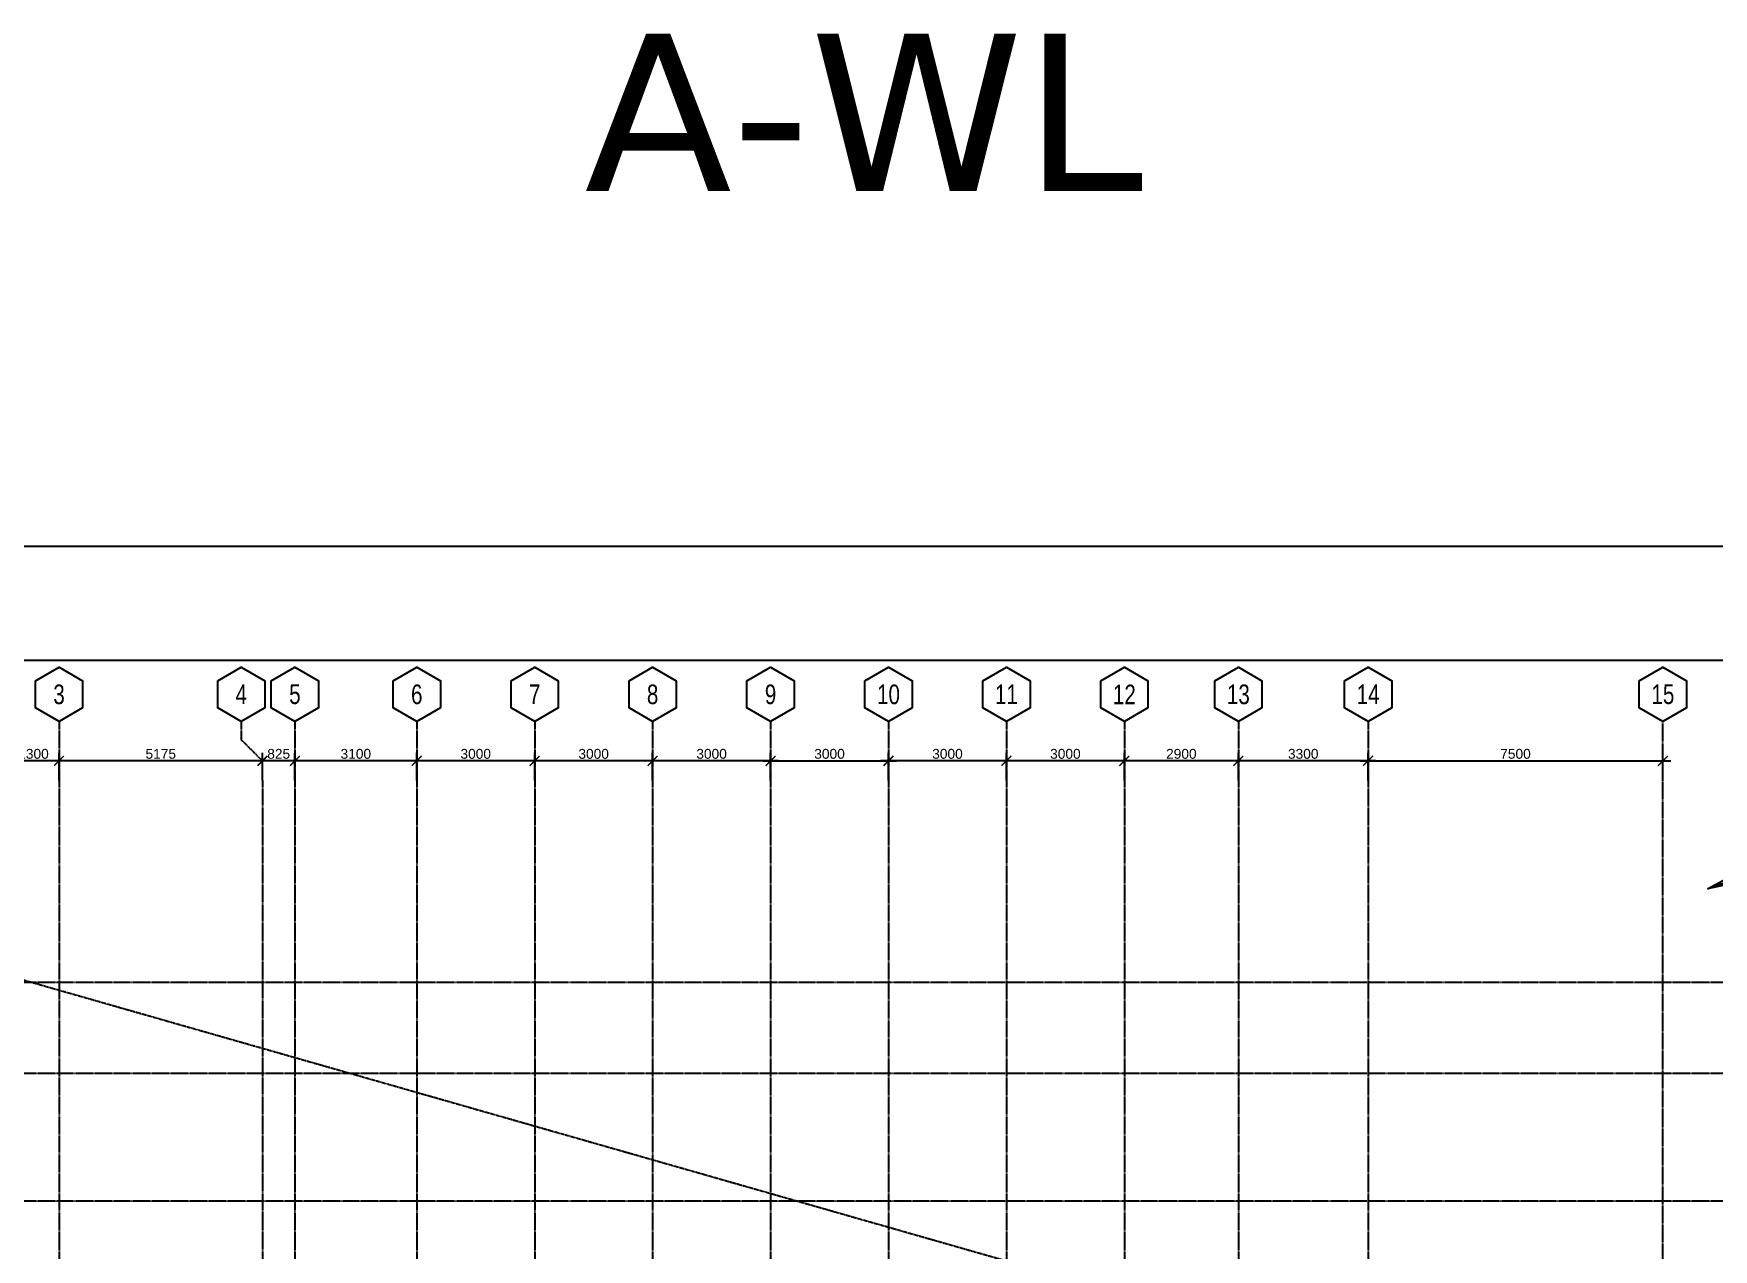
# Model space of a CAD drawing. Header units: inches. Extents: x -189245 to 740841, y -215444 to 469401.
# Drawn here: x -142683 to -99952, y 14985 to 45905 of the extents above; entities that cross this region are included whole.
import ezdxf
from ezdxf.enums import TextEntityAlignment as Align

# ---------------------------------------------------------------- set-up
doc = ezdxf.new("R2010")
doc.units = ezdxf.units.IN
doc.header["$LTSCALE"] = 10
doc.header["$MEASUREMENT"] = 0
doc.linetypes.add('GRID NORMAL$0$GRID BASEMENT$0$GRID GROUND$0$GRID$0$$0$PHANTOM', pattern=[2.5, 1.25, -0.25, 0.25, -0.25, 0.25, -0.25])
doc.linetypes.add('LEOJ', pattern=[0.3, 0.2, -0.1])
for name, color, linetype in [('3', 252, 'Continuous'), ('A-COLUMN', 6, 'Continuous'), ('a-dim', 8, 'Continuous'), ('A-GRID', 8, 'Continuous'), ('A-TTL', 1, 'Continuous'), ('TSG- Beam @ 1', 4, 'LEOJ')]:
    doc.layers.add(name, color=color, linetype=linetype)
doc.layers.add('DEFPOINT', color=7, linetype='Continuous', plot=False)
doc.styles.add('GRID NORMAL$0$GRID BASEMENT$0$GRID GROUND$0$GRID$0$Standard', font='ARIAL.TTF')
doc.styles.add('loudet_font200', font='romans.shx')
doc.dimstyles.new('GRID NORMAL$0$GRID BASEMENT$0$GRID GROUND$0$GRID$0$Standard', dxfattribs={"dimtxt": 250, "dimasz": 0.18, "dimexe": 0.18, "dimexo": 0.0625, "dimgap": 50, "dimtad": 1, "dimdec": 0, "dimzin": 0, "dimdsep": 46, "dimtxsty": 'GRID NORMAL$0$GRID BASEMENT$0$GRID GROUND$0$GRID$0$Standard', "dimcen": 0.09, "dimadec": 0, "dimazin": 0, "dimtfac": 1, "dimtdec": 0, "dimtofl": 0, "dimtmove": 0, "dimatfit": 3, "dimfxl": 1, "dimtolj": 1, "dimtzin": 0, "dimarcsym": 0})

# ---------------------------------------------------------------- blocks, each defined once
blk = doc.blocks.new('GRID NORMAL$0$GRID BASEMENT$0$GRID GROUND$0$GRID$0$$0$GRID-V')
at = {"color": 3}
blk.add_lwpolyline([(6, 10.39), (0, 13.86), (-6, 10.39), (-6, 3.46), (0, 0), (6, 3.46)], close=True, dxfattribs=at)
at = {"color": 6, "style": 'GRID NORMAL$0$GRID BASEMENT$0$GRID GROUND$0$GRID$0$Standard', "width": 0.75}
blk.add_attdef('V', text='', height=5, dxfattribs=at).set_placement((0, 6.93), align=Align.MIDDLE)
blk = doc.blocks.new('GRID NORMAL$0$GRID BASEMENT$0$GRID GROUND$0$GRID$0$_ARCHTICK')
at = {"color": 0, "linetype": 'ByBlock', "ltscale": 20, "const_width": 0.15}
blk.add_lwpolyline([(-0.5, -0.5), (0.5, 0.5)], dxfattribs=at)
blk = doc.blocks.new('*D448')
at = {"layer": 'a-dim', "color": 0, "lineweight": -2, "ltscale": 500}
for p, q in [((-74659, -229688), (-78159, -229688)), ((-77959, -230188), (-77959, -229488)), ((-74859, -230188), (-74859, -229488))]:
    blk.add_line(p, q, dxfattribs=at)
at = {"layer": 'Defpoints', "color": 0, "ltscale": 500}
for p in [(-77959, -229688), (-77959, -230188), (-74859, -230188)]:
    blk.add_point(p, dxfattribs=at)
at = {"layer": 'a-dim', "color": 0, "lineweight": -2, "ltscale": 500, "xscale": 250, "yscale": 250, "zscale": 250, "rotation": 180}
blk.add_blockref('GRID NORMAL$0$GRID BASEMENT$0$GRID GROUND$0$GRID$0$_ARCHTICK', (-77959, -229688), dxfattribs=at)
at = {"layer": 'a-dim', "color": 0, "lineweight": -2, "ltscale": 500, "xscale": 250, "yscale": 250, "zscale": 250}
blk.add_blockref('GRID NORMAL$0$GRID BASEMENT$0$GRID GROUND$0$GRID$0$_ARCHTICK', (-74859, -229688), dxfattribs=at)
at = {"layer": 'a-dim', "color": 3, "ltscale": 500, "insert": (-76409, -229511), "char_height": 250, "attachment_point": 5, "style": 'GRID NORMAL$0$GRID BASEMENT$0$GRID GROUND$0$GRID$0$Standard'}
blk.add_mtext('\\A1;3100', dxfattribs=at)
blk = doc.blocks.new('*D449')
at = {"layer": 'a-dim', "color": 0, "lineweight": -2, "ltscale": 500}
for p, q in [((-50459, -229688), (-54159, -229688)), ((-53959, -230188), (-53959, -229488)), ((-50659, -230188), (-50659, -229488))]:
    blk.add_line(p, q, dxfattribs=at)
at = {"layer": 'Defpoints', "color": 0, "ltscale": 500}
for p in [(-53959, -229688), (-53959, -230188), (-50659, -230188)]:
    blk.add_point(p, dxfattribs=at)
at = {"layer": 'a-dim', "color": 0, "lineweight": -2, "ltscale": 500, "xscale": 250, "yscale": 250, "zscale": 250, "rotation": 180}
blk.add_blockref('GRID NORMAL$0$GRID BASEMENT$0$GRID GROUND$0$GRID$0$_ARCHTICK', (-53959, -229688), dxfattribs=at)
at = {"layer": 'a-dim', "color": 0, "lineweight": -2, "ltscale": 500, "xscale": 250, "yscale": 250, "zscale": 250}
blk.add_blockref('GRID NORMAL$0$GRID BASEMENT$0$GRID GROUND$0$GRID$0$_ARCHTICK', (-50659, -229688), dxfattribs=at)
at = {"layer": 'a-dim', "color": 3, "ltscale": 500, "insert": (-52309, -229511), "char_height": 250, "attachment_point": 5, "style": 'GRID NORMAL$0$GRID BASEMENT$0$GRID GROUND$0$GRID$0$Standard'}
blk.add_mtext('\\A1;3300', dxfattribs=at)
blk = doc.blocks.new('*D450')
at = {"layer": 'a-dim', "color": 0, "lineweight": -2, "ltscale": 500}
for p, q in [((-53759, -229688), (-57059, -229688)), ((-56859, -230188), (-56859, -229488)), ((-53959, -230188), (-53959, -229488))]:
    blk.add_line(p, q, dxfattribs=at)
at = {"layer": 'Defpoints', "color": 0, "ltscale": 500}
for p in [(-56859, -229688), (-56859, -230188), (-53959, -230188)]:
    blk.add_point(p, dxfattribs=at)
at = {"layer": 'a-dim', "color": 0, "lineweight": -2, "ltscale": 500, "xscale": 250, "yscale": 250, "zscale": 250, "rotation": 180}
blk.add_blockref('GRID NORMAL$0$GRID BASEMENT$0$GRID GROUND$0$GRID$0$_ARCHTICK', (-56859, -229688), dxfattribs=at)
at = {"layer": 'a-dim', "color": 0, "lineweight": -2, "ltscale": 500, "xscale": 250, "yscale": 250, "zscale": 250}
blk.add_blockref('GRID NORMAL$0$GRID BASEMENT$0$GRID GROUND$0$GRID$0$_ARCHTICK', (-53959, -229688), dxfattribs=at)
at = {"layer": 'a-dim', "color": 3, "ltscale": 500, "insert": (-55409, -229511), "char_height": 250, "attachment_point": 5, "style": 'GRID NORMAL$0$GRID BASEMENT$0$GRID GROUND$0$GRID$0$Standard'}
blk.add_mtext('\\A1;2900', dxfattribs=at)
blk = doc.blocks.new('*D451')
at = {"layer": 'a-dim', "color": 0, "lineweight": -2, "ltscale": 500}
for p, q in [((-59659, -229688), (-63059, -229688)), ((-62859, -230188), (-62859, -229488)), ((-59859, -230188), (-59859, -229488))]:
    blk.add_line(p, q, dxfattribs=at)
at = {"layer": 'Defpoints', "color": 0, "ltscale": 500}
for p in [(-62859, -229688), (-62859, -230188), (-59859, -230188)]:
    blk.add_point(p, dxfattribs=at)
at = {"layer": 'a-dim', "color": 0, "lineweight": -2, "ltscale": 500, "xscale": 250, "yscale": 250, "zscale": 250, "rotation": 180}
blk.add_blockref('GRID NORMAL$0$GRID BASEMENT$0$GRID GROUND$0$GRID$0$_ARCHTICK', (-62859, -229688), dxfattribs=at)
at = {"layer": 'a-dim', "color": 0, "lineweight": -2, "ltscale": 500, "xscale": 250, "yscale": 250, "zscale": 250}
blk.add_blockref('GRID NORMAL$0$GRID BASEMENT$0$GRID GROUND$0$GRID$0$_ARCHTICK', (-59859, -229688), dxfattribs=at)
at = {"layer": 'a-dim', "color": 3, "ltscale": 500, "insert": (-61359, -229511), "char_height": 250, "attachment_point": 5, "style": 'GRID NORMAL$0$GRID BASEMENT$0$GRID GROUND$0$GRID$0$Standard'}
blk.add_mtext('\\A1;3000', dxfattribs=at)
blk = doc.blocks.new('*D452')
at = {"layer": 'a-dim', "color": 0, "lineweight": -2, "ltscale": 500}
for p, q in [((-71659, -229688), (-75059, -229688)), ((-74859, -230188), (-74859, -229488)), ((-71859, -230188), (-71859, -229488))]:
    blk.add_line(p, q, dxfattribs=at)
at = {"layer": 'Defpoints', "color": 0, "ltscale": 500}
for p in [(-74859, -229688), (-74859, -230188), (-71859, -230188)]:
    blk.add_point(p, dxfattribs=at)
at = {"layer": 'a-dim', "color": 0, "lineweight": -2, "ltscale": 500, "xscale": 250, "yscale": 250, "zscale": 250, "rotation": 180}
blk.add_blockref('GRID NORMAL$0$GRID BASEMENT$0$GRID GROUND$0$GRID$0$_ARCHTICK', (-74859, -229688), dxfattribs=at)
at = {"layer": 'a-dim', "color": 0, "lineweight": -2, "ltscale": 500, "xscale": 250, "yscale": 250, "zscale": 250}
blk.add_blockref('GRID NORMAL$0$GRID BASEMENT$0$GRID GROUND$0$GRID$0$_ARCHTICK', (-71859, -229688), dxfattribs=at)
at = {"layer": 'a-dim', "color": 3, "ltscale": 500, "insert": (-73359, -229511), "char_height": 250, "attachment_point": 5, "style": 'GRID NORMAL$0$GRID BASEMENT$0$GRID GROUND$0$GRID$0$Standard'}
blk.add_mtext('\\A1;3000', dxfattribs=at)
blk = doc.blocks.new('*D453')
at = {"layer": 'a-dim', "color": 0, "lineweight": -2, "ltscale": 500}
for p, q in [((-56659, -229688), (-60059, -229688)), ((-59859, -230188), (-59859, -229488)), ((-56859, -230188), (-56859, -229488))]:
    blk.add_line(p, q, dxfattribs=at)
at = {"layer": 'Defpoints', "color": 0, "ltscale": 500}
for p in [(-59859, -229688), (-59859, -230188), (-56859, -230188)]:
    blk.add_point(p, dxfattribs=at)
at = {"layer": 'a-dim', "color": 0, "lineweight": -2, "ltscale": 500, "xscale": 250, "yscale": 250, "zscale": 250, "rotation": 180}
blk.add_blockref('GRID NORMAL$0$GRID BASEMENT$0$GRID GROUND$0$GRID$0$_ARCHTICK', (-59859, -229688), dxfattribs=at)
at = {"layer": 'a-dim', "color": 0, "lineweight": -2, "ltscale": 500, "xscale": 250, "yscale": 250, "zscale": 250}
blk.add_blockref('GRID NORMAL$0$GRID BASEMENT$0$GRID GROUND$0$GRID$0$_ARCHTICK', (-56859, -229688), dxfattribs=at)
at = {"layer": 'a-dim', "color": 3, "ltscale": 500, "insert": (-58359, -229511), "char_height": 250, "attachment_point": 5, "style": 'GRID NORMAL$0$GRID BASEMENT$0$GRID GROUND$0$GRID$0$Standard'}
blk.add_mtext('\\A1;3000', dxfattribs=at)
blk = doc.blocks.new('*D454')
at = {"layer": 'a-dim', "color": 0, "lineweight": -2, "ltscale": 500}
for p, q in [((-65659, -229688), (-69059, -229688)), ((-68859, -230188), (-68859, -229488)), ((-65859, -230188), (-65859, -229488))]:
    blk.add_line(p, q, dxfattribs=at)
at = {"layer": 'Defpoints', "color": 0, "ltscale": 500}
for p in [(-68859, -229688), (-68859, -230188), (-65859, -230188)]:
    blk.add_point(p, dxfattribs=at)
at = {"layer": 'a-dim', "color": 0, "lineweight": -2, "ltscale": 500, "xscale": 250, "yscale": 250, "zscale": 250, "rotation": 180}
blk.add_blockref('GRID NORMAL$0$GRID BASEMENT$0$GRID GROUND$0$GRID$0$_ARCHTICK', (-68859, -229688), dxfattribs=at)
at = {"layer": 'a-dim', "color": 0, "lineweight": -2, "ltscale": 500, "xscale": 250, "yscale": 250, "zscale": 250}
blk.add_blockref('GRID NORMAL$0$GRID BASEMENT$0$GRID GROUND$0$GRID$0$_ARCHTICK', (-65859, -229688), dxfattribs=at)
at = {"layer": 'a-dim', "color": 3, "ltscale": 500, "insert": (-67359, -229511), "char_height": 250, "attachment_point": 5, "style": 'GRID NORMAL$0$GRID BASEMENT$0$GRID GROUND$0$GRID$0$Standard'}
blk.add_mtext('\\A1;3000', dxfattribs=at)
blk = doc.blocks.new('*D455')
at = {"layer": 'a-dim', "color": 0, "lineweight": -2, "ltscale": 500}
for p, q in [((-68659, -229688), (-72059, -229688)), ((-71859, -230188), (-71859, -229488)), ((-68859, -230188), (-68859, -229488))]:
    blk.add_line(p, q, dxfattribs=at)
at = {"layer": 'Defpoints', "color": 0, "ltscale": 500}
for p in [(-71859, -229688), (-71859, -230188), (-68859, -230188)]:
    blk.add_point(p, dxfattribs=at)
at = {"layer": 'a-dim', "color": 0, "lineweight": -2, "ltscale": 500, "xscale": 250, "yscale": 250, "zscale": 250, "rotation": 180}
blk.add_blockref('GRID NORMAL$0$GRID BASEMENT$0$GRID GROUND$0$GRID$0$_ARCHTICK', (-71859, -229688), dxfattribs=at)
at = {"layer": 'a-dim', "color": 0, "lineweight": -2, "ltscale": 500, "xscale": 250, "yscale": 250, "zscale": 250}
blk.add_blockref('GRID NORMAL$0$GRID BASEMENT$0$GRID GROUND$0$GRID$0$_ARCHTICK', (-68859, -229688), dxfattribs=at)
at = {"layer": 'a-dim', "color": 3, "ltscale": 500, "insert": (-70359, -229511), "char_height": 250, "attachment_point": 5, "style": 'GRID NORMAL$0$GRID BASEMENT$0$GRID GROUND$0$GRID$0$Standard'}
blk.add_mtext('\\A1;3000', dxfattribs=at)
blk = doc.blocks.new('*D456')
at = {"layer": 'a-dim', "color": 0, "lineweight": -2, "ltscale": 500}
for p, q in [((-78584, -229688), (-84159, -229688)), ((-83959, -230188), (-83959, -229488)), ((-78784, -230188), (-78784, -229488))]:
    blk.add_line(p, q, dxfattribs=at)
at = {"layer": 'Defpoints', "color": 0, "ltscale": 500}
for p in [(-83959, -229688), (-83959, -230188), (-78784, -230188)]:
    blk.add_point(p, dxfattribs=at)
at = {"layer": 'a-dim', "color": 0, "lineweight": -2, "ltscale": 500, "xscale": 250, "yscale": 250, "zscale": 250, "rotation": 180}
blk.add_blockref('GRID NORMAL$0$GRID BASEMENT$0$GRID GROUND$0$GRID$0$_ARCHTICK', (-83959, -229688), dxfattribs=at)
at = {"layer": 'a-dim', "color": 0, "lineweight": -2, "ltscale": 500, "xscale": 250, "yscale": 250, "zscale": 250}
blk.add_blockref('GRID NORMAL$0$GRID BASEMENT$0$GRID GROUND$0$GRID$0$_ARCHTICK', (-78784, -229688), dxfattribs=at)
at = {"layer": 'a-dim', "color": 3, "ltscale": 500, "insert": (-81371, -229511), "char_height": 250, "attachment_point": 5, "style": 'GRID NORMAL$0$GRID BASEMENT$0$GRID GROUND$0$GRID$0$Standard'}
blk.add_mtext('\\A1;5175', dxfattribs=at)
blk = doc.blocks.new('*D459')
at = {"layer": 'a-dim', "color": 0, "lineweight": -2, "ltscale": 500}
for p, q in [((-66059, -229688), (-62659, -229688)), ((-65859, -230188), (-65859, -229488)), ((-62859, -230188), (-62859, -229488))]:
    blk.add_line(p, q, dxfattribs=at)
at = {"layer": 'Defpoints', "color": 0, "ltscale": 500}
for p in [(-62859, -229688), (-65859, -230188), (-62859, -230188)]:
    blk.add_point(p, dxfattribs=at)
at = {"layer": 'a-dim', "color": 0, "lineweight": -2, "ltscale": 500, "xscale": 250, "yscale": 250, "zscale": 250, "rotation": 180}
blk.add_blockref('GRID NORMAL$0$GRID BASEMENT$0$GRID GROUND$0$GRID$0$_ARCHTICK', (-65859, -229688), dxfattribs=at)
at = {"layer": 'a-dim', "color": 0, "lineweight": -2, "ltscale": 500, "xscale": 250, "yscale": 250, "zscale": 250}
blk.add_blockref('GRID NORMAL$0$GRID BASEMENT$0$GRID GROUND$0$GRID$0$_ARCHTICK', (-62859, -229688), dxfattribs=at)
at = {"layer": 'a-dim', "color": 3, "ltscale": 500, "insert": (-64359, -229511), "char_height": 250, "attachment_point": 5, "style": 'GRID NORMAL$0$GRID BASEMENT$0$GRID GROUND$0$GRID$0$Standard'}
blk.add_mtext('\\A1;3000', dxfattribs=at)
blk = doc.blocks.new('*D460')
at = {"layer": 'a-dim', "color": 0, "lineweight": -2, "ltscale": 500}
for p, q in [((-50859, -229688), (-42959, -229688)), ((-50659, -230188), (-50659, -229488)), ((-43159, -230188), (-43159, -229488))]:
    blk.add_line(p, q, dxfattribs=at)
at = {"layer": 'Defpoints', "color": 0, "ltscale": 500}
for p in [(-43159, -229688), (-50659, -230188), (-43159, -230188)]:
    blk.add_point(p, dxfattribs=at)
at = {"layer": 'a-dim', "color": 0, "lineweight": -2, "ltscale": 500, "xscale": 250, "yscale": 250, "zscale": 250, "rotation": 180}
blk.add_blockref('GRID NORMAL$0$GRID BASEMENT$0$GRID GROUND$0$GRID$0$_ARCHTICK', (-50659, -229688), dxfattribs=at)
at = {"layer": 'a-dim', "color": 0, "lineweight": -2, "ltscale": 500, "xscale": 250, "yscale": 250, "zscale": 250}
blk.add_blockref('GRID NORMAL$0$GRID BASEMENT$0$GRID GROUND$0$GRID$0$_ARCHTICK', (-43159, -229688), dxfattribs=at)
at = {"layer": 'a-dim', "color": 3, "ltscale": 500, "insert": (-46909, -229511), "char_height": 250, "attachment_point": 5, "style": 'GRID NORMAL$0$GRID BASEMENT$0$GRID GROUND$0$GRID$0$Standard'}
blk.add_mtext('\\A1;7500', dxfattribs=at)
blk = doc.blocks.new('*D461')
at = {"layer": 'a-dim', "color": 0, "lineweight": -2, "ltscale": 500}
for p, q in [((-83759, -229688), (-85459, -229688)), ((-85259, -230188), (-85259, -229488)), ((-83959, -230188), (-83959, -229488))]:
    blk.add_line(p, q, dxfattribs=at)
at = {"layer": 'Defpoints', "color": 0, "ltscale": 500}
for p in [(-85259, -229688), (-85259, -230188), (-83959, -230188)]:
    blk.add_point(p, dxfattribs=at)
at = {"layer": 'a-dim', "color": 0, "lineweight": -2, "ltscale": 500, "xscale": 250, "yscale": 250, "zscale": 250, "rotation": 180}
blk.add_blockref('GRID NORMAL$0$GRID BASEMENT$0$GRID GROUND$0$GRID$0$_ARCHTICK', (-85259, -229688), dxfattribs=at)
at = {"layer": 'a-dim', "color": 0, "lineweight": -2, "ltscale": 500, "xscale": 250, "yscale": 250, "zscale": 250}
blk.add_blockref('GRID NORMAL$0$GRID BASEMENT$0$GRID GROUND$0$GRID$0$_ARCHTICK', (-83959, -229688), dxfattribs=at)
at = {"layer": 'a-dim', "color": 3, "ltscale": 500, "insert": (-84609, -229511), "char_height": 250, "attachment_point": 5, "style": 'GRID NORMAL$0$GRID BASEMENT$0$GRID GROUND$0$GRID$0$Standard'}
blk.add_mtext('\\A1;1300', dxfattribs=at)
blk = doc.blocks.new('*D472')
at = {"layer": 'a-dim', "color": 0, "lineweight": -2, "ltscale": 500}
for p, q in [((-77759, -229688), (-78984, -229688)), ((-78784, -230188), (-78784, -229488)), ((-77959, -230188), (-77959, -229488))]:
    blk.add_line(p, q, dxfattribs=at)
at = {"layer": 'Defpoints', "color": 0, "ltscale": 500}
for p in [(-78784, -229688), (-78784, -230188), (-77959, -230188)]:
    blk.add_point(p, dxfattribs=at)
at = {"layer": 'a-dim', "color": 0, "lineweight": -2, "ltscale": 500, "xscale": 250, "yscale": 250, "zscale": 250, "rotation": 180}
blk.add_blockref('GRID NORMAL$0$GRID BASEMENT$0$GRID GROUND$0$GRID$0$_ARCHTICK', (-78784, -229688), dxfattribs=at)
at = {"layer": 'a-dim', "color": 0, "lineweight": -2, "ltscale": 500, "xscale": 250, "yscale": 250, "zscale": 250}
blk.add_blockref('GRID NORMAL$0$GRID BASEMENT$0$GRID GROUND$0$GRID$0$_ARCHTICK', (-77959, -229688), dxfattribs=at)
at = {"layer": 'a-dim', "color": 3, "ltscale": 500, "insert": (-78371, -229511), "char_height": 250, "attachment_point": 5, "style": 'GRID NORMAL$0$GRID BASEMENT$0$GRID GROUND$0$GRID$0$Standard'}
blk.add_mtext('\\A1;825', dxfattribs=at)
blk = doc.blocks.new('*X20')
at = {"color": 0, "linetype": 'ByBlock'}
for p, q in [((-217.53, 160.4998), (-217.53, 160.5)), ((-217.52, 160.4984), (-217.52, 160.5)), ((-217.51, 160.497), (-217.51, 160.5)), ((-217.5, 160.4955), (-217.5, 160.5)), ((-217.49, 160.4941), (-217.49, 160.5)), ((-217.48, 160.4927), (-217.48, 160.5)), ((-217.47, 160.4913), (-217.47, 160.5)), ((-217.46, 160.4898), (-217.46, 160.5)), ((-217.45, 160.4884), (-217.45, 160.5)), ((-217.44, 160.487), (-217.44, 160.5)), ((-217.43, 160.4855), (-217.43, 160.5)), ((-217.42, 160.4841), (-217.42, 160.5)), ((-217.41, 160.4827), (-217.41, 160.5)), ((-217.4, 160.4812), (-217.4, 160.5)), ((-217.39, 160.4798), (-217.39, 160.5)), ((-217.38, 160.4784), (-217.38, 160.5)), ((-217.37, 160.477), (-217.37, 160.5)), ((-217.36, 160.4755), (-217.36, 160.5)), ((-217.35, 160.4741), (-217.35, 160.5)), ((-217.34, 160.4727), (-217.34, 160.5)), ((-217.33, 160.4712), (-217.33, 160.5)), ((-217.32, 160.4698), (-217.32, 160.5)), ((-217.31, 160.4684), (-217.31, 160.5)), ((-217.3, 160.467), (-217.3, 160.5)), ((-217.29, 160.4655), (-217.29, 160.5)), ((-217.28, 160.4641), (-217.28, 160.5)), ((-217.27, 160.4627), (-217.27, 160.5)), ((-217.26, 160.4613), (-217.26, 160.5)), ((-217.25, 160.4598), (-217.25, 160.5)), ((-217.24, 160.4584), (-217.24, 160.5)), ((-217.23, 160.457), (-217.23, 160.5)), ((-217.22, 160.4555), (-217.22, 160.5)), ((-217.21, 160.4541), (-217.21, 160.5)), ((-217.2, 160.4527), (-217.2, 160.5)), ((-217.19, 160.4512), (-217.19, 160.5)), ((-217.18, 160.4498), (-217.18, 160.5)), ((-217.17, 160.4484), (-217.17, 160.5)), ((-217.16, 160.447), (-217.16, 160.5)), ((-217.15, 160.4455), (-217.15, 160.5)), ((-217.14, 160.4441), (-217.14, 160.5)), ((-217.13, 160.4427), (-217.13, 160.5)), ((-217.12, 160.4412), (-217.12, 160.5)), ((-217.11, 160.4398), (-217.11, 160.5)), ((-217.1, 160.4384), (-217.1, 160.5)), ((-217.09, 160.4412), (-217.09, 160.5)), ((-217.08, 160.4512), (-217.08, 160.5)), ((-217.07, 160.4613), (-217.07, 160.5)), ((-217.06, 160.4712), (-217.06, 160.5)), ((-217.05, 160.4812), (-217.05, 160.5)), ((-217.04, 160.4913), (-217.04, 160.5))]:
    blk.add_line(p, q, dxfattribs=at)
blk = doc.blocks.new('north2')
at = {"color": 0, "linetype": 'ByBlock'}
for p, q in [((-0.0625, 0.0625), (0, 0.5)), ((0, 0.5), (0.0625, 0.0625)), ((0, 0.5), (0, 0)), ((-0.0938, 0.0625), (-0.1875, 0.1875)), ((-0.1875, 0.1875), (-0.0625, 0.0937)), ((0.0625, 0.0937), (0.1875, 0.1875)), ((0.1875, 0.1875), (0.0937, 0.0625)), ((-0.5, 0), (-0.0625, 0.0625)), ((-0.0625, 0.0625), (0, 0)), ((0, 0), (0.0625, 0.0625)), ((0.0625, 0.0625), (0.5, 0)), ((0, 0), (-0.5, 0)), ((-0.0625, -0.0625), (-0.5, 0)), ((-0.1875, -0.1875), (-0.0938, -0.0625)), ((-0.0625, -0.0625), (0, 0)), ((0, -0.5), (-0.0625, -0.0625)), ((0, 0), (0.0625, -0.0625)), ((0, 0), (0, -0.5)), ((0.5, 0), (0, 0)), ((0.0625, -0.0625), (0, -0.5)), ((0.5, 0), (0.0625, -0.0625)), ((0.0937, -0.0625), (0.1875, -0.1875)), ((-0.0625, -0.0938), (-0.1875, -0.1875)), ((0.1875, -0.1875), (0.0625, -0.0938))]:
    blk.add_line(p, q, dxfattribs=at)
blk.add_lwpolyline([(0.5391, 0.0255), (0.5391, 0.0177), (0.5312, 0.0177), (0.5312, 0.0411), (0.5391, 0.0411), (0.5391, 0.0333), (0.6094, 0.0333), (0.6094, 0.0411), (0.6172, 0.0411), (0.6172, 0.0177), (0.5547, -0.0214), (0.6094, -0.0214), (0.6094, -0.0136), (0.6172, -0.0136), (0.6172, -0.037), (0.6094, -0.037), (0.6094, -0.0292), (0.5391, -0.0292), (0.5391, -0.037), (0.5312, -0.037), (0.5312, -0.0136), (0.5938, 0.0255), (0.5391, 0.0255)], dxfattribs=at)
for radius, start, end in [(0.3802, 92.58912, 177.41088), (0.3494, 93.5464, 176.4536), (0.3802, 0, 87.41088), (0.3494, 0, 86.4536), (0.3802, 182.58912, 267.41088), (0.3494, 183.5464, 266.4536), (0.3802, 270, 357.41088), (0.3494, 270, 356.4536)]:
    blk.add_arc((0, 0), radius, start, end, dxfattribs=at)
for p, rotation in [((-160.5, -217.0312), 270), ((-217.0312, 160.5), 180), ((160.5, 217.0312), 89.99999999999999)]:
    blk.add_blockref('*X20', p, dxfattribs=dict(at, rotation=rotation))
blk.add_blockref('*X20', (217.0312, -160.5), dxfattribs=at)
blk = doc.blocks.new('grid')
at = {"layer": 'A-GRID', "linetype": 'GRID NORMAL$0$GRID BASEMENT$0$GRID GROUND$0$GRID$0$$0$PHANTOM'}
for p, q in [((-83958.8, -228688.5), (-83958.8, -289256.3)), ((-79323.2, -228688.5), (-79323.2, -229150.5)), ((-77958.8, -228688.5), (-77958.8, -289256.3)), ((-74858.8, -228688.5), (-74858.8, -289256.3)), ((-71858.8, -228688.5), (-71858.8, -289256.3)), ((-68858.8, -228688.5), (-68858.8, -289256.3)), ((-65858.8, -228688.5), (-65858.8, -289256.3)), ((-62858.8, -228688.5), (-62858.8, -289256.3)), ((-59858.8, -228688.5), (-59858.8, -289256.3)), ((-56858.8, -228688.5), (-56858.8, -289256.3)), ((-53958.8, -228688.5), (-53958.8, -289256.3)), ((-50658.8, -228688.5), (-50658.8, -289256.3)), ((-43158.8, -289256.3), (-43158.8, -228688.5)), ((-78783.6, -229688.5), (-79323.2, -229150.5)), ((-78783.8, -230188.4), (-78783.8, -289282.1)), ((-33688.1, -235324.1), (-100703.6, -235324.1)), ((-33688.1, -237636.6), (-100703.6, -237636.6)), ((-33688.1, -240886.6), (-100703.6, -240886.6))]:
    blk.add_line(p, q, dxfattribs=at)
at = {"layer": 'A-GRID'}
ref = blk.add_blockref('GRID NORMAL$0$GRID BASEMENT$0$GRID GROUND$0$GRID$0$$0$GRID-V', (-83958.8, -228688.5), dxfattribs=dict(at, xscale=-100, yscale=100, zscale=100))
ref.add_attrib('V', '3', dxfattribs={"layer": '0', "color": 6, "height": 500, "style": 'GRID NORMAL$0$GRID BASEMENT$0$GRID GROUND$0$GRID$0$Standard', "width": 0.75}).set_placement((-83958.8, -227995.7), align=Align.MIDDLE)
ref = blk.add_blockref('GRID NORMAL$0$GRID BASEMENT$0$GRID GROUND$0$GRID$0$$0$GRID-V', (-79323.2, -228688.5), dxfattribs=dict(at, xscale=-100, yscale=100, zscale=100))
ref.add_attrib('V', '4', dxfattribs={"layer": '0', "color": 6, "height": 500, "style": 'GRID NORMAL$0$GRID BASEMENT$0$GRID GROUND$0$GRID$0$Standard', "width": 0.75}).set_placement((-79323.2, -227995.7), align=Align.MIDDLE)
ref = blk.add_blockref('GRID NORMAL$0$GRID BASEMENT$0$GRID GROUND$0$GRID$0$$0$GRID-V', (-77958.8, -228688.5), dxfattribs=dict(at, xscale=-100, yscale=100, zscale=100))
ref.add_attrib('V', '5', dxfattribs={"layer": '0', "color": 6, "height": 500, "style": 'GRID NORMAL$0$GRID BASEMENT$0$GRID GROUND$0$GRID$0$Standard', "width": 0.75}).set_placement((-77958.8, -227995.7), align=Align.MIDDLE)
ref = blk.add_blockref('GRID NORMAL$0$GRID BASEMENT$0$GRID GROUND$0$GRID$0$$0$GRID-V', (-74858.8, -228688.5), dxfattribs=dict(at, xscale=-100, yscale=100, zscale=100))
ref.add_attrib('V', '6', dxfattribs={"layer": '0', "color": 6, "height": 500, "style": 'GRID NORMAL$0$GRID BASEMENT$0$GRID GROUND$0$GRID$0$Standard', "width": 0.75}).set_placement((-74858.8, -227995.7), align=Align.MIDDLE)
ref = blk.add_blockref('GRID NORMAL$0$GRID BASEMENT$0$GRID GROUND$0$GRID$0$$0$GRID-V', (-71858.8, -228688.5), dxfattribs=dict(at, xscale=-100, yscale=100, zscale=100))
ref.add_attrib('V', '7', dxfattribs={"layer": '0', "color": 6, "height": 500, "style": 'GRID NORMAL$0$GRID BASEMENT$0$GRID GROUND$0$GRID$0$Standard', "width": 0.75}).set_placement((-71858.8, -227995.7), align=Align.MIDDLE)
ref = blk.add_blockref('GRID NORMAL$0$GRID BASEMENT$0$GRID GROUND$0$GRID$0$$0$GRID-V', (-68858.8, -228688.5), dxfattribs=dict(at, xscale=-100, yscale=100, zscale=100))
ref.add_attrib('V', '8', dxfattribs={"layer": '0', "color": 6, "height": 500, "style": 'GRID NORMAL$0$GRID BASEMENT$0$GRID GROUND$0$GRID$0$Standard', "width": 0.75}).set_placement((-68858.8, -227995.7), align=Align.MIDDLE)
ref = blk.add_blockref('GRID NORMAL$0$GRID BASEMENT$0$GRID GROUND$0$GRID$0$$0$GRID-V', (-65858.8, -228688.5), dxfattribs=dict(at, xscale=-100, yscale=100, zscale=100))
ref.add_attrib('V', '9', dxfattribs={"layer": '0', "color": 6, "height": 500, "style": 'GRID NORMAL$0$GRID BASEMENT$0$GRID GROUND$0$GRID$0$Standard', "width": 0.75}).set_placement((-65858.8, -227995.7), align=Align.MIDDLE)
ref = blk.add_blockref('GRID NORMAL$0$GRID BASEMENT$0$GRID GROUND$0$GRID$0$$0$GRID-V', (-62858.8, -228688.5), dxfattribs=dict(at, xscale=-100, yscale=100, zscale=100))
ref.add_attrib('V', '10', dxfattribs={"layer": '0', "color": 6, "height": 500, "style": 'GRID NORMAL$0$GRID BASEMENT$0$GRID GROUND$0$GRID$0$Standard', "width": 0.75}).set_placement((-62858.8, -227995.7), align=Align.MIDDLE)
ref = blk.add_blockref('GRID NORMAL$0$GRID BASEMENT$0$GRID GROUND$0$GRID$0$$0$GRID-V', (-59858.8, -228688.5), dxfattribs=dict(at, xscale=-100, yscale=100, zscale=100))
ref.add_attrib('V', '11', dxfattribs={"layer": '0', "color": 6, "height": 500, "style": 'GRID NORMAL$0$GRID BASEMENT$0$GRID GROUND$0$GRID$0$Standard', "width": 0.75}).set_placement((-59858.8, -227995.7), align=Align.MIDDLE)
ref = blk.add_blockref('GRID NORMAL$0$GRID BASEMENT$0$GRID GROUND$0$GRID$0$$0$GRID-V', (-56858.8, -228688.5), dxfattribs=dict(at, xscale=-100, yscale=100, zscale=100))
ref.add_attrib('V', '12', dxfattribs={"layer": '0', "color": 6, "height": 500, "style": 'GRID NORMAL$0$GRID BASEMENT$0$GRID GROUND$0$GRID$0$Standard', "width": 0.75}).set_placement((-56858.8, -227995.7), align=Align.MIDDLE)
ref = blk.add_blockref('GRID NORMAL$0$GRID BASEMENT$0$GRID GROUND$0$GRID$0$$0$GRID-V', (-53958.8, -228688.5), dxfattribs=dict(at, xscale=-100, yscale=100, zscale=100))
ref.add_attrib('V', '13', dxfattribs={"layer": '0', "color": 6, "height": 500, "style": 'GRID NORMAL$0$GRID BASEMENT$0$GRID GROUND$0$GRID$0$Standard', "width": 0.75}).set_placement((-53958.8, -227995.7), align=Align.MIDDLE)
ref = blk.add_blockref('GRID NORMAL$0$GRID BASEMENT$0$GRID GROUND$0$GRID$0$$0$GRID-V', (-50658.8, -228688.5), dxfattribs=dict(at, xscale=-100, yscale=100, zscale=100))
ref.add_attrib('V', '14', dxfattribs={"layer": '0', "color": 6, "height": 500, "style": 'GRID NORMAL$0$GRID BASEMENT$0$GRID GROUND$0$GRID$0$Standard', "width": 0.75}).set_placement((-50658.8, -227995.7), align=Align.MIDDLE)
ref = blk.add_blockref('GRID NORMAL$0$GRID BASEMENT$0$GRID GROUND$0$GRID$0$$0$GRID-V', (-43158.8, -228688.5), dxfattribs=dict(at, xscale=-100, yscale=100, zscale=100))
ref.add_attrib('V', '15', dxfattribs={"layer": '0', "color": 6, "height": 500, "style": 'GRID NORMAL$0$GRID BASEMENT$0$GRID GROUND$0$GRID$0$Standard', "width": 0.75}).set_placement((-43158.8, -227995.7), align=Align.MIDDLE)
at = {"layer": 'a-dim', "ltscale": 500}
dim = blk.add_linear_dim(base=(-85258.8, -229688.5), p1=(-83958.8, -230188.5), p2=(-85258.8, -230188.4), angle=180, dimstyle='GRID NORMAL$0$GRID BASEMENT$0$GRID GROUND$0$GRID$0$Standard', override={"dimasz": 250, "dimexe": 200, "dimblk1": 'GRID NORMAL$0$GRID BASEMENT$0$GRID GROUND$0$GRID$0$_ARCHTICK', "dimblk2": 'GRID NORMAL$0$GRID BASEMENT$0$GRID GROUND$0$GRID$0$_ARCHTICK', "dimsah": 1, "dimdle": 200, "dimclrt": 3}, dxfattribs=at)
dim.commit()
dim.dimension.update_dxf_attribs({"geometry": '*D461', "text_midpoint": (-84608.8, -229688.5), "dimtype": 128})
for base, p1, p2, override, picture, middle in [((-83958.8, -229688.5), (-78783.8, -230188.5), (-83958.8, -230188.5), {"dimasz": 250, "dimexe": 200, "dimblk1": 'GRID NORMAL$0$GRID BASEMENT$0$GRID GROUND$0$GRID$0$_ARCHTICK', "dimblk2": 'GRID NORMAL$0$GRID BASEMENT$0$GRID GROUND$0$GRID$0$_ARCHTICK', "dimsah": 1, "dimdle": 200, "dimclrt": 3}, '*D456', (-81371.3, -229510.9)), ((-78783.8, -229688.5), (-77958.8, -230188.5), (-78783.8, -230188.5), {"dimasz": 250, "dimexe": 200, "dimblk1": 'GRID NORMAL$0$GRID BASEMENT$0$GRID GROUND$0$GRID$0$_ARCHTICK', "dimblk2": 'GRID NORMAL$0$GRID BASEMENT$0$GRID GROUND$0$GRID$0$_ARCHTICK', "dimsah": 1, "dimdle": 200, "dimclrt": 3}, '*D472', (-78371.3, -229510.9)), ((-77958.8, -229688.5), (-74858.8, -230188.5), (-77958.8, -230188.5), {"dimasz": 250, "dimexe": 200, "dimblk1": 'GRID NORMAL$0$GRID BASEMENT$0$GRID GROUND$0$GRID$0$_ARCHTICK', "dimblk2": 'GRID NORMAL$0$GRID BASEMENT$0$GRID GROUND$0$GRID$0$_ARCHTICK', "dimsah": 1, "dimdle": 200, "dimclrt": 3}, '*D448', (-76408.8, -229510.8)), ((-74858.8, -229688.5), (-71858.8, -230188.5), (-74858.8, -230188.5), {"dimasz": 250, "dimexe": 200, "dimblk1": 'GRID NORMAL$0$GRID BASEMENT$0$GRID GROUND$0$GRID$0$_ARCHTICK', "dimblk2": 'GRID NORMAL$0$GRID BASEMENT$0$GRID GROUND$0$GRID$0$_ARCHTICK', "dimsah": 1, "dimdle": 200, "dimclrt": 3}, '*D452', (-73358.8, -229510.8)), ((-71858.8, -229688.5), (-68858.8, -230188.4), (-71858.8, -230188.4), {"dimasz": 250, "dimexe": 200, "dimblk1": 'GRID NORMAL$0$GRID BASEMENT$0$GRID GROUND$0$GRID$0$_ARCHTICK', "dimblk2": 'GRID NORMAL$0$GRID BASEMENT$0$GRID GROUND$0$GRID$0$_ARCHTICK', "dimsah": 1, "dimdle": 200, "dimclrt": 3}, '*D455', (-70358.8, -229510.8)), ((-68858.8, -229688.5), (-65858.8, -230188.5), (-68858.8, -230188.4), {"dimasz": 250, "dimexe": 200, "dimblk1": 'GRID NORMAL$0$GRID BASEMENT$0$GRID GROUND$0$GRID$0$_ARCHTICK', "dimblk2": 'GRID NORMAL$0$GRID BASEMENT$0$GRID GROUND$0$GRID$0$_ARCHTICK', "dimsah": 1, "dimdle": 200, "dimclrt": 3}, '*D454', (-67358.8, -229510.8)), ((-62858.8, -229688.5), (-65858.8, -230188.5), (-62858.8, -230188.4), {"dimasz": 250, "dimexe": 200, "dimblk1": 'GRID NORMAL$0$GRID BASEMENT$0$GRID GROUND$0$GRID$0$_ARCHTICK', "dimblk2": 'GRID NORMAL$0$GRID BASEMENT$0$GRID GROUND$0$GRID$0$_ARCHTICK', "dimsah": 1, "dimdle": 200, "dimclrt": 3}, '*D459', (-64358.8, -229510.8)), ((-62858.8, -229688.5), (-59858.8, -230188.5), (-62858.8, -230188.5), {"dimasz": 250, "dimexe": 200, "dimblk1": 'GRID NORMAL$0$GRID BASEMENT$0$GRID GROUND$0$GRID$0$_ARCHTICK', "dimblk2": 'GRID NORMAL$0$GRID BASEMENT$0$GRID GROUND$0$GRID$0$_ARCHTICK', "dimsah": 1, "dimdle": 200, "dimclrt": 3}, '*D451', (-61358.8, -229510.8)), ((-59858.8, -229688.5), (-56858.8, -230188.5), (-59858.8, -230188.5), {"dimasz": 250, "dimexe": 200, "dimblk1": 'GRID NORMAL$0$GRID BASEMENT$0$GRID GROUND$0$GRID$0$_ARCHTICK', "dimblk2": 'GRID NORMAL$0$GRID BASEMENT$0$GRID GROUND$0$GRID$0$_ARCHTICK', "dimsah": 1, "dimdle": 200, "dimclrt": 3}, '*D453', (-58358.8, -229510.8)), ((-56858.8, -229688.5), (-53958.8, -230188.5), (-56858.8, -230188.5), {"dimasz": 250, "dimexe": 200, "dimblk1": 'GRID NORMAL$0$GRID BASEMENT$0$GRID GROUND$0$GRID$0$_ARCHTICK', "dimblk2": 'GRID NORMAL$0$GRID BASEMENT$0$GRID GROUND$0$GRID$0$_ARCHTICK', "dimsah": 1, "dimdle": 200, "dimclrt": 3}, '*D450', (-55408.8, -229510.9)), ((-53958.8, -229688.5), (-50658.8, -230188.5), (-53958.8, -230188.5), {"dimasz": 250, "dimexe": 200, "dimdec": 0, "dimblk1": 'GRID NORMAL$0$GRID BASEMENT$0$GRID GROUND$0$GRID$0$_ARCHTICK', "dimblk2": 'GRID NORMAL$0$GRID BASEMENT$0$GRID GROUND$0$GRID$0$_ARCHTICK', "dimsah": 1, "dimdle": 200, "dimclrt": 3}, '*D449', (-52308.8, -229510.8)), ((-43158.8, -229688.5), (-50658.8, -230188.5), (-43158.8, -230188.4), {"dimasz": 250, "dimexe": 200, "dimblk1": 'GRID NORMAL$0$GRID BASEMENT$0$GRID GROUND$0$GRID$0$_ARCHTICK', "dimblk2": 'GRID NORMAL$0$GRID BASEMENT$0$GRID GROUND$0$GRID$0$_ARCHTICK', "dimsah": 1, "dimdle": 200, "dimclrt": 3}, '*D460', (-46908.8, -229510.9))]:
    dim = blk.add_linear_dim(base=base, p1=p1, p2=p2, angle=180, dimstyle='GRID NORMAL$0$GRID BASEMENT$0$GRID GROUND$0$GRID$0$Standard', override=override, dxfattribs=at)
    dim.commit()
    dim.dimension.update_dxf_attribs({"geometry": picture, "text_midpoint": middle})

msp = doc.modelspace()

# ---------------------------------------------------------------- linework, layer by layer
at = {"layer": '3', "color": 3, "linetype": 'GRID NORMAL$0$GRID BASEMENT$0$GRID GROUND$0$GRID$0$$0$PHANTOM', "flags": 128}
msp.add_lwpolyline([(-97628.64781, 8880.4304), (-98092.63063, 202.82589), (-97710.97178, -11901.15843), (-96735.7572, -19972.45675), (-151399.54194, -33320.99743), (-152656.67603, -26475.47233), (-153611.74904, -19177.70311), (-154192.1149, -11840.62089), (-154395.69803, -4503.44474), (-154219.51338, 2824.43756), (-153664.92755, 10153.48487), (-152737.27581, 17434.62917), (-151503.49476, 24284.40174), (-97609.69343, 8887.62681)], dxfattribs=at)
at = {"layer": 'DEFPOINT', "color": 2}
msp.add_lwpolyline([(-179245.06827, -41386.76057), (-74245.06827, -41386.76057), (-74245.06827, 32863.23943), (-179245.06827, 32863.23943)], close=True, dxfattribs=at)
at = {"layer": 'DEFPOINT', "color": 5}
msp.add_lwpolyline([(-173152.06827, -38486.76057), (-77952.06827, -38486.76057), (-77952.06827, 29963.23943), (-173152.06827, 29963.23943)], close=True, dxfattribs=at)

# ---------------------------------------------------------------- block references
at = {"layer": 'A-COLUMN', "color": 254}
msp.add_blockref('grid', (-58077.17603, 257097.21998), dxfattribs=at)
at = {"layer": 'A-TTL', "xscale": 6349.999999999833, "yscale": 6350.000000000029, "zscale": 6350, "rotation": 110.1693660417757}
msp.add_blockref('north2', (-97123.31679, 25250.79897), dxfattribs=at)

# ---------------------------------------------------------------- texts
at = {"layer": 'TSG- Beam @ 1', "linetype": 'Continuous', "insert": (-121563.76775, 43905.15186), "char_height": 4000, "attachment_point": 5, "style": 'loudet_font200'}
msp.add_mtext('{\\fVerdana|b0|i0|c0|p34;A-WL}', dxfattribs=at)

doc.saveas('drawing.dxf')
